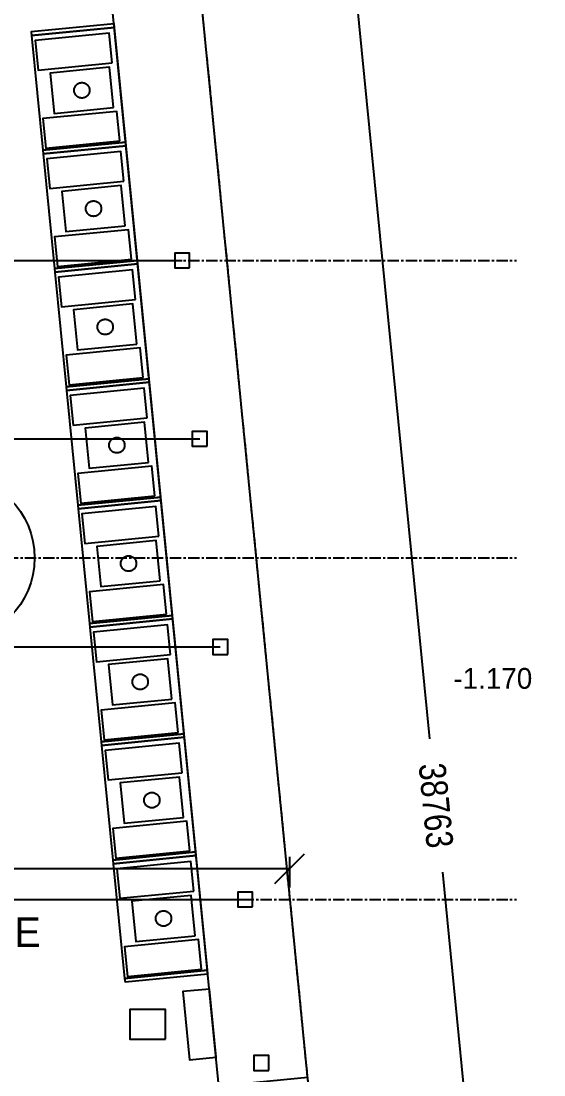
# Model space of a CAD drawing. Header units: millimetres. Extents: x -74219 to 26724, y -11313 to 45223.
# Drawn here: x 7171 to 15960, y 18399 to 36129 of the extents above; entities that cross this region are included whole.
import ezdxf
from ezdxf.enums import TextEntityAlignment as Align

# ---------------------------------------------------------------- set-up
doc = ezdxf.new("R2010")
doc.units = ezdxf.units.MM
doc.linetypes.add('CENTER', pattern=[5.08, 3.175, -0.635, 0.635, -0.635])
doc.linetypes.add('DASHDOT', pattern=[3.556, 2.54, -0.508, 0, -0.508])
for name, color, linetype in [('SMK-DIMS', 7, 'CONTINUOUS'), ('SMK-EXIST', 30, 'CONTINUOUS'), ('SMK-GRID', 8, 'CENTER'), ('SMK-LEVEL', 7, 'CONTINUOUS'), ('SMK-LOT', 1, 'DASHDOT'), ('SMK-R2-FURN', 7, 'Continuous'), ('SMK-R2-ROOF', 34, 'Continuous'), ('SMK-R2-SERV', 4, 'Continuous'), ('SMK-TEXT', 7, 'CONTINUOUS'), ('SMK-ZONE', 3, 'CONTINUOUS')]:
    doc.layers.add(name, color=color, linetype=linetype)
doc.styles.add('OpenSansCondensed-Light', font='OpenSansCondensed-Light.ttf')
doc.dimstyles.new('SMK200', dxfattribs={"dimtxt": 450, "dimasz": 300, "dimexe": 200, "dimexo": 200, "dimgap": 100, "dimtad": 1, "dimdec": 0, "dimtsz": 250, "dimcen": 2.5, "dimazin": 3, "dimtfac": 1, "dimtmove": 0, "dimatfit": 3})

# ---------------------------------------------------------------- blocks, each defined once
blk = doc.blocks.new('_OBLIQUE')
at = {"color": 0, "linetype": 'BYBLOCK'}
blk.add_line((-0.5, -0.5), (0.5, 0.5), dxfattribs=at)
blk = doc.blocks.new('*D11')
for p, q in [((0, 21550), (0, 22070)), ((11688, 21550), (11688, 22070)), ((0, 21870), (4719, 21870)), ((6969, 21870), (11688, 21870))]:
    blk.add_line(p, q)
at = {"layer": 'Defpoints'}
for p in [(0, 21870), (0, 21350), (11688, 21350)]:
    blk.add_point(p, dxfattribs=at)
at = {"layer": 'SMK-DIMS', "xscale": 500, "yscale": 500}
for p in [(0, 21870), (11688, 21870)]:
    blk.add_blockref('_OBLIQUE', p, dxfattribs=at)
at = {"layer": 'SMK-DIMS', "insert": (5844, 21870), "char_height": 450, "attachment_point": 5, "style": 'OpenSansCondensed-Light'}
blk.add_mtext('11688', dxfattribs=at)
blk = doc.blocks.new('*D14')
for p, q in [((9855, 41985), (12443, 42240)), ((12244, 42220), (14035, 24052)), ((14255, 21813), (16046, 3644)), ((13658, 3409), (16245, 3664))]:
    blk.add_line(p, q)
at = {"layer": 'Defpoints'}
for p in [(12244, 42220), (9656, 41965), (13459, 3389)]:
    blk.add_point(p, dxfattribs=at)
at = {"layer": 'SMK-DIMS', "xscale": 500, "yscale": 500, "rotation": -84.37057896927848}
for p in [(12244, 42220), (16046, 3644)]:
    blk.add_blockref('_OBLIQUE', p, dxfattribs=at)
at = {"layer": 'SMK-DIMS', "insert": (14145, 22932), "char_height": 450, "attachment_point": 5, "rotation": 275.6294, "style": 'OpenSansCondensed-Light'}
blk.add_mtext('38763', dxfattribs=at)

msp = doc.modelspace()

# ---------------------------------------------------------------- linework, layer by layer
at = {"layer": 'SMK-EXIST'}
msp.add_lwpolyline([(11991.6, 18357.5), (10494.1, 18209.8), (8708.1, 36317.6), (8685, 36527.8), (10199.9, 36470.3)], dxfattribs=at)
at = {"layer": 'SMK-GRID', "ltscale": 60}
for p, q in [((-14100, 32100), (15500, 32100)), ((-14100, 27100), (15500, 27100)), ((-14100, 21350), (15500, 21350))]:
    msp.add_line(p, q, dxfattribs=at)
at = {"layer": 'SMK-LOT', "ltscale": 50}
msp.add_lwpolyline([(-74219, 45222.9), (9656.2, 41965.1), (14057.3, -2684.6), (118.1, -6151.6), (-2408.5, -1837), (-5432.8, -1692.1), (-9138.8, -3360.4)], dxfattribs=at)
at = {"layer": 'SMK-R2-FURN'}
for points in [[(8741.9, 36022.8), (8736, 36082.5), (7342.8, 35945.2), (7348.7, 35885.5)], [(8932.2, 34092.2), (8741.9, 36022.8), (7348.7, 35885.5), (7539, 33954.9)], [(8700.3, 35425.9), (8651.2, 35923.5), (7407.3, 35800.8), (7456.3, 35303.3)], [(8724.1, 34674.6), (8657.4, 35351.3), (7662.2, 35253.2), (7728.9, 34576.5)], [(8323.2, 34963.9), (8322.5, 34951.2), (8320.7, 34938.5), (8317.6, 34926.2), (8313.3, 34914.1), (8307.8, 34902.6), (8301.2, 34891.7), (8293.6, 34881.4), (8285.1, 34872), (8275.6, 34863.4), (8265.4, 34855.8), (8254.4, 34849.2), (8242.9, 34843.8), (8230.9, 34839.5), (8218.5, 34836.4), (8205.9, 34834.5), (8193.2, 34833.9), (8180.4, 34834.5), (8167.8, 34836.4), (8155.4, 34839.5), (8143.4, 34843.8), (8131.9, 34849.2), (8120.9, 34855.8), (8110.7, 34863.4), (8101.2, 34872), (8092.7, 34881.4), (8085.1, 34891.7), (8078.5, 34902.6), (8073, 34914.1), (8068.8, 34926.2), (8065.7, 34938.5), (8063.8, 34951.2), (8063.2, 34963.9), (8063.8, 34976.6), (8065.7, 34989.3), (8068.8, 35001.6), (8073, 35013.6), (8078.5, 35025.2), (8085.1, 35036.1), (8092.7, 35046.4), (8101.2, 35055.8), (8110.7, 35064.4), (8120.9, 35072), (8131.9, 35078.5), (8143.4, 35084), (8155.4, 35088.3), (8167.8, 35091.4), (8180.4, 35093.3), (8193.2, 35093.9), (8205.9, 35093.3), (8218.5, 35091.4), (8230.9, 35088.3), (8242.9, 35084), (8254.4, 35078.5), (8265.4, 35072), (8275.6, 35064.4), (8285.1, 35055.8), (8293.6, 35046.4), (8301.2, 35036.1), (8307.8, 35025.2), (8313.3, 35013.6), (8317.6, 35001.6), (8320.7, 34989.3), (8322.5, 34976.6)], [(8829.8, 34112.2), (8780.7, 34609.8), (7536.7, 34487.2), (7585.8, 33989.6)], [(8938.1, 34032.5), (8932.2, 34092.2), (7539, 33954.9), (7544.9, 33895.1)], [(9128.4, 32101.8), (8938.1, 34032.5), (7544.9, 33895.1), (7735.2, 31964.5)], [(8896.5, 33435.5), (8847.4, 33933.1), (7603.5, 33810.5), (7652.5, 33312.9)], [(8920.3, 32684.2), (8853.6, 33360.9), (7858.4, 33262.9), (7925.1, 32586.1)], [(8519.3, 32973.5), (8518.7, 32960.8), (8516.8, 32948.2), (8513.7, 32935.8), (8509.4, 32923.8), (8504, 32912.3), (8497.4, 32901.3), (8489.8, 32891.1), (8481.3, 32881.6), (8471.8, 32873.1), (8461.6, 32865.5), (8450.6, 32858.9), (8439.1, 32853.4), (8427.1, 32849.1), (8414.7, 32846), (8402.1, 32844.2), (8389.3, 32843.5), (8376.6, 32844.2), (8364, 32846), (8351.6, 32849.1), (8339.6, 32853.4), (8328.1, 32858.9), (8317.1, 32865.5), (8306.9, 32873.1), (8297.4, 32881.6), (8288.9, 32891.1), (8281.3, 32901.3), (8274.7, 32912.3), (8269.2, 32923.8), (8264.9, 32935.8), (8261.8, 32948.2), (8260, 32960.8), (8259.3, 32973.5), (8260, 32986.3), (8261.8, 32998.9), (8264.9, 33011.3), (8269.2, 33023.3), (8274.7, 33034.8), (8281.3, 33045.8), (8288.9, 33056), (8297.4, 33065.5), (8306.9, 33074), (8317.1, 33081.6), (8328.1, 33088.2), (8339.6, 33093.6), (8351.6, 33097.9), (8364, 33101), (8376.6, 33102.9), (8389.3, 33103.5), (8402.1, 33102.9), (8414.7, 33101), (8427.1, 33097.9), (8439.1, 33093.6), (8450.6, 33088.2), (8461.6, 33081.6), (8471.8, 33074), (8481.3, 33065.5), (8489.8, 33056), (8497.4, 33045.8), (8504, 33034.8), (8509.4, 33023.3), (8513.7, 33011.3), (8516.8, 32998.9), (8518.7, 32986.3)], [(9026, 32121.9), (8976.9, 32619.5), (7732.9, 32496.9), (7782, 31999.3)], [(9134.3, 32042.1), (9128.4, 32101.8), (7735.2, 31964.5), (7741.1, 31904.8)], [(9324.6, 30111.5), (9134.3, 32042.1), (7741.1, 31904.8), (7931.4, 29974.2)], [(9092.7, 31445.2), (9043.6, 31942.8), (7799.6, 31820.1), (7848.7, 31322.5)], [(9116.5, 30693.9), (9049.8, 31370.6), (8054.6, 31272.5), (8121.3, 30595.8)], [(8715.5, 30983.2), (8714.9, 30970.4), (8713, 30957.8), (8709.9, 30945.5), (8705.6, 30933.4), (8700.2, 30921.9), (8693.6, 30911), (8686, 30900.7), (8677.5, 30891.3), (8668, 30882.7), (8657.8, 30875.1), (8646.8, 30868.5), (8635.3, 30863.1), (8623.3, 30858.8), (8610.9, 30855.7), (8598.3, 30853.8), (8585.5, 30853.2), (8572.8, 30853.8), (8560.2, 30855.7), (8547.8, 30858.8), (8535.8, 30863.1), (8524.2, 30868.5), (8513.3, 30875.1), (8503.1, 30882.7), (8493.6, 30891.3), (8485, 30900.7), (8477.4, 30911), (8470.9, 30921.9), (8465.4, 30933.4), (8461.1, 30945.5), (8458, 30957.8), (8456.2, 30970.4), (8455.5, 30983.2), (8456.2, 30995.9), (8458, 31008.5), (8461.1, 31020.9), (8465.4, 31032.9), (8470.9, 31044.5), (8477.4, 31055.4), (8485, 31065.7), (8493.6, 31075.1), (8503.1, 31083.7), (8513.3, 31091.3), (8524.2, 31097.8), (8535.8, 31103.3), (8547.8, 31107.6), (8560.2, 31110.7), (8572.8, 31112.6), (8585.5, 31113.2), (8598.3, 31112.6), (8610.9, 31110.7), (8623.3, 31107.6), (8635.3, 31103.3), (8646.8, 31097.8), (8657.8, 31091.3), (8668, 31083.7), (8677.5, 31075.1), (8686, 31065.7), (8693.6, 31055.4), (8700.2, 31044.5), (8705.6, 31032.9), (8709.9, 31020.9), (8713, 31008.5), (8714.9, 30995.9)], [(9222.1, 30131.5), (9173.1, 30629.1), (7929.1, 30506.5), (7978.2, 30008.9)], [(9330.5, 30051.8), (9324.6, 30111.5), (7931.4, 29974.2), (7937.2, 29914.4)], [(9520.8, 28121.1), (9330.5, 30051.8), (7937.2, 29914.4), (8127.5, 27983.8)], [(9288.8, 29454.8), (9239.8, 29952.4), (7995.8, 29829.8), (8044.9, 29332.2)], [(9312.7, 28703.5), (9246, 29380.2), (8250.8, 29282.1), (8317.5, 28605.4)], [(8911.7, 28992.8), (8911.1, 28980.1), (8909.2, 28967.5), (8906.1, 28955.1), (8901.8, 28943.1), (8896.4, 28931.6), (8889.8, 28920.6), (8882.2, 28910.4), (8873.6, 28900.9), (8864.2, 28892.3), (8853.9, 28884.7), (8843, 28878.2), (8831.5, 28872.7), (8819.5, 28868.4), (8807.1, 28865.3), (8794.5, 28863.5), (8781.7, 28862.8), (8769, 28863.5), (8756.4, 28865.3), (8744, 28868.4), (8732, 28872.7), (8720.4, 28878.2), (8709.5, 28884.7), (8699.2, 28892.3), (8689.8, 28900.9), (8681.2, 28910.4), (8673.6, 28920.6), (8667.1, 28931.6), (8661.6, 28943.1), (8657.3, 28955.1), (8654.2, 28967.5), (8652.3, 28980.1), (8651.7, 28992.8), (8652.3, 29005.6), (8654.2, 29018.2), (8657.3, 29030.6), (8661.6, 29042.6), (8667.1, 29054.1), (8673.6, 29065.1), (8681.2, 29075.3), (8689.8, 29084.8), (8699.2, 29093.3), (8709.5, 29100.9), (8720.4, 29107.5), (8732, 29112.9), (8744, 29117.2), (8756.4, 29120.3), (8769, 29122.2), (8781.7, 29122.8), (8794.5, 29122.2), (8807.1, 29120.3), (8819.5, 29117.2), (8831.5, 29112.9), (8843, 29107.5), (8853.9, 29100.9), (8864.2, 29093.3), (8873.6, 29084.8), (8882.2, 29075.3), (8889.8, 29065.1), (8896.4, 29054.1), (8901.8, 29042.6), (8906.1, 29030.6), (8909.2, 29018.2), (8911.1, 29005.6)], [(9418.3, 28141.2), (9369.3, 28638.8), (8125.3, 28516.1), (8174.4, 28018.6)], [(9526.7, 28061.4), (9520.8, 28121.1), (8127.5, 27983.8), (8133.4, 27924.1)], [(9717, 26130.8), (9526.7, 28061.4), (8133.4, 27924.1), (8323.7, 25993.4)], [(9485, 27464.5), (9436, 27962), (8192, 27839.4), (8241.1, 27341.8)], [(9508.8, 26713.2), (9442.1, 27389.9), (8447, 27291.8), (8513.7, 26615.1)], [(9107.9, 27002.5), (9107.3, 26989.7), (9105.4, 26977.1), (9102.3, 26964.7), (9098, 26952.7), (9092.6, 26941.2), (9086, 26930.3), (9078.4, 26920), (9069.8, 26910.6), (9060.4, 26902), (9050.1, 26894.4), (9039.2, 26887.8), (9027.7, 26882.4), (9015.6, 26878.1), (9003.3, 26875), (8990.6, 26873.1), (8977.9, 26872.5), (8965.2, 26873.1), (8952.5, 26875), (8940.2, 26878.1), (8928.2, 26882.4), (8916.6, 26887.8), (8905.7, 26894.4), (8895.4, 26902), (8886, 26910.6), (8877.4, 26920), (8869.8, 26930.3), (8863.3, 26941.2), (8857.8, 26952.7), (8853.5, 26964.7), (8850.4, 26977.1), (8848.5, 26989.7), (8847.9, 27002.5), (8848.5, 27015.2), (8850.4, 27027.8), (8853.5, 27040.2), (8857.8, 27052.2), (8863.3, 27063.8), (8869.8, 27074.7), (8877.4, 27085), (8886, 27094.4), (8895.4, 27103), (8905.7, 27110.6), (8916.6, 27117.1), (8928.2, 27122.6), (8940.2, 27126.9), (8952.5, 27130), (8965.2, 27131.9), (8977.9, 27132.5), (8990.6, 27131.9), (9003.3, 27130), (9015.6, 27126.9), (9027.7, 27122.6), (9039.2, 27117.1), (9050.1, 27110.6), (9060.4, 27103), (9069.8, 27094.4), (9078.4, 27085), (9086, 27074.7), (9092.6, 27063.8), (9098, 27052.2), (9102.3, 27040.2), (9105.4, 27027.8), (9107.3, 27015.2)], [(9614.5, 26150.8), (9565.5, 26648.4), (8321.5, 26525.8), (8370.5, 26028.2)], [(9722.9, 26071.1), (9717, 26130.8), (8323.7, 25993.4), (8329.6, 25933.7)], [(9913.2, 24140.4), (9722.9, 26071.1), (8329.6, 25933.7), (8519.9, 24003.1)], [(9681.2, 25474.1), (9632.2, 25971.7), (8388.2, 25849.1), (8437.3, 25351.5)], [(9705, 24722.8), (9638.3, 25399.5), (8643.2, 25301.4), (8709.9, 24624.7)], [(9304.1, 25012.1), (9303.5, 24999.4), (9301.6, 24986.8), (9298.5, 24974.4), (9294.2, 24962.4), (9288.7, 24950.8), (9282.2, 24939.9), (9274.6, 24929.7), (9266, 24920.2), (9256.6, 24911.6), (9246.3, 24904), (9235.4, 24897.5), (9223.8, 24892), (9211.8, 24887.7), (9199.5, 24884.6), (9186.8, 24882.8), (9174.1, 24882.1), (9161.4, 24882.8), (9148.7, 24884.6), (9136.4, 24887.7), (9124.3, 24892), (9112.8, 24897.5), (9101.9, 24904), (9091.6, 24911.6), (9082.2, 24920.2), (9073.6, 24929.7), (9066, 24939.9), (9059.4, 24950.8), (9054, 24962.4), (9049.7, 24974.4), (9046.6, 24986.8), (9044.7, 24999.4), (9044.1, 25012.1), (9044.7, 25024.9), (9046.6, 25037.5), (9049.7, 25049.9), (9054, 25061.9), (9059.4, 25073.4), (9066, 25084.3), (9073.6, 25094.6), (9082.2, 25104), (9091.6, 25112.6), (9101.9, 25120.2), (9112.8, 25126.8), (9124.3, 25132.2), (9136.4, 25136.5), (9148.7, 25139.6), (9161.4, 25141.5), (9174.1, 25142.1), (9186.8, 25141.5), (9199.5, 25139.6), (9211.8, 25136.5), (9223.8, 25132.2), (9235.4, 25126.8), (9246.3, 25120.2), (9256.6, 25112.6), (9266, 25104), (9274.6, 25094.6), (9282.2, 25084.3), (9288.7, 25073.4), (9294.2, 25061.9), (9298.5, 25049.9), (9301.6, 25037.5), (9303.5, 25024.9)], [(9810.7, 24160.5), (9761.7, 24658.1), (8517.7, 24535.4), (8566.7, 24037.8)], [(9919.1, 24080.7), (9913.2, 24140.4), (8519.9, 24003.1), (8525.8, 23943.4)], [(10109.4, 22150.1), (9919.1, 24080.7), (8525.8, 23943.4), (8716.1, 22012.7)], [(9877.4, 23483.7), (9828.4, 23981.3), (8584.4, 23858.7), (8633.4, 23361.1)], [(9901.2, 22732.5), (9834.5, 23409.2), (8839.3, 23311.1), (8906, 22634.4)], [(9500.3, 23021.8), (9499.7, 23009), (9497.8, 22996.4), (9494.7, 22984), (9490.4, 22972), (9484.9, 22960.5), (9478.4, 22949.5), (9470.8, 22939.3), (9462.2, 22929.8), (9452.8, 22921.3), (9442.5, 22913.7), (9431.6, 22907.1), (9420, 22901.7), (9408, 22897.4), (9395.6, 22894.3), (9383, 22892.4), (9370.3, 22891.8), (9357.5, 22892.4), (9344.9, 22894.3), (9332.5, 22897.4), (9320.5, 22901.7), (9309, 22907.1), (9298.1, 22913.7), (9287.8, 22921.3), (9278.4, 22929.8), (9269.8, 22939.3), (9262.2, 22949.5), (9255.6, 22960.5), (9250.2, 22972), (9245.9, 22984), (9242.8, 22996.4), (9240.9, 23009), (9240.3, 23021.8), (9240.9, 23034.5), (9242.8, 23047.1), (9245.9, 23059.5), (9250.2, 23071.5), (9255.6, 23083.1), (9262.2, 23094), (9269.8, 23104.2), (9278.4, 23113.7), (9287.8, 23122.3), (9298.1, 23129.9), (9309, 23136.4), (9320.5, 23141.9), (9332.5, 23146.2), (9344.9, 23149.3), (9357.5, 23151.1), (9370.3, 23151.8), (9383, 23151.1), (9395.6, 23149.3), (9408, 23146.2), (9420, 23141.9), (9431.6, 23136.4), (9442.5, 23129.9), (9452.8, 23122.3), (9462.2, 23113.7), (9470.8, 23104.2), (9478.4, 23094), (9484.9, 23083.1), (9490.4, 23071.5), (9494.7, 23059.5), (9497.8, 23047.1), (9499.7, 23034.5)], [(10006.9, 22170.1), (9957.8, 22667.7), (8713.9, 22545.1), (8762.9, 22047.5)], [(10115.2, 22090.4), (10109.4, 22150.1), (8716.1, 22012.7), (8722, 21953)], [(10305.5, 20159.7), (10115.2, 22090.4), (8722, 21953), (8912.3, 20022.4)], [(10073.6, 21493.4), (10024.6, 21991), (8780.6, 21868.4), (8829.6, 21370.8)], [(10097.4, 20742.1), (10030.7, 21418.8), (9035.5, 21320.7), (9102.2, 20644)], [(9696.5, 21031.4), (9695.8, 21018.7), (9694, 21006.1), (9690.9, 20993.7), (9686.6, 20981.7), (9681.1, 20970.1), (9674.6, 20959.2), (9667, 20948.9), (9658.4, 20939.5), (9648.9, 20930.9), (9638.7, 20923.3), (9627.8, 20916.8), (9616.2, 20911.3), (9604.2, 20907), (9591.8, 20903.9), (9579.2, 20902), (9566.5, 20901.4), (9553.7, 20902), (9541.1, 20903.9), (9528.7, 20907), (9516.7, 20911.3), (9505.2, 20916.8), (9494.2, 20923.3), (9484, 20930.9), (9474.5, 20939.5), (9466, 20948.9), (9458.4, 20959.2), (9451.8, 20970.1), (9446.4, 20981.7), (9442.1, 20993.7), (9439, 21006.1), (9437.1, 21018.7), (9436.5, 21031.4), (9437.1, 21044.2), (9439, 21056.8), (9442.1, 21069.2), (9446.4, 21081.2), (9451.8, 21092.7), (9458.4, 21103.6), (9466, 21113.9), (9474.5, 21123.3), (9484, 21131.9), (9494.2, 21139.5), (9505.2, 21146.1), (9516.7, 21151.5), (9528.7, 21155.8), (9541.1, 21158.9), (9553.7, 21160.8), (9566.5, 21161.4), (9579.2, 21160.8), (9591.8, 21158.9), (9604.2, 21155.8), (9616.2, 21151.5), (9627.8, 21146.1), (9638.7, 21139.5), (9648.9, 21131.9), (9658.4, 21123.3), (9667, 21113.9), (9674.6, 21103.6), (9681.1, 21092.7), (9686.6, 21081.2), (9690.9, 21069.2), (9694, 21056.8), (9695.8, 21044.2)], [(10203.1, 20179.8), (10154, 20677.3), (8910.1, 20554.7), (8959.1, 20057.1)], [(10311.4, 20100), (10305.5, 20159.7), (8912.3, 20022.4), (8918.2, 19962.7)]]:
    msp.add_lwpolyline(points, close=True, dxfattribs=at)
at = {"layer": 'SMK-R2-ROOF'}
for p, q in [((0, 32100), (9878.6, 32100)), ((0, 29100), (10174.3, 29100)), ((0, 25600), (10519.3, 25600)), ((0, 21350), (10938.2, 21350))]:
    msp.add_line(p, q, dxfattribs=at)
for points in [[(10003.6, 31975), (10003.6, 32225), (9753.6, 32225), (9753.6, 31975)], [(10299.3, 28975), (10299.3, 29225), (10049.3, 29225), (10049.3, 28975)], [(10644.3, 25475), (10644.3, 25725), (10394.3, 25725), (10394.3, 25475)], [(11063.2, 21225), (11063.2, 21475), (10813.2, 21475), (10813.2, 21225)], [(11334.3, 18475), (11334.3, 18725), (11084.3, 18725), (11084.3, 18475)]]:
    msp.add_lwpolyline(points, close=True, dxfattribs=at)
msp.add_circle((5999, 27097), 1400, dxfattribs=at)
at = {"layer": 'SMK-R2-SERV'}
for points in [[(10449.4, 18700), (10336.6, 19844.5), (9888.8, 19800.3), (10001.6, 18655.9)], [(9600, 19000), (9600, 19500), (9000, 19500), (9000, 19000)]]:
    msp.add_lwpolyline(points, close=True, dxfattribs=at)
at = {"layer": 'SMK-ZONE'}
msp.add_lwpolyline([(0, 42340.2), (9656.2, 41965.1), (13458.6, 3389.2), (-167.5, 0), (-7250, 0), (-7250, 4100), (0, 4100)], close=True, dxfattribs=at)

# ---------------------------------------------------------------- texts
at = {"layer": 'SMK-LEVEL'}
msp.add_text('-1.170', height=350, dxfattribs=at).set_placement((14437.6, 24895.6))
at = {"layer": 'SMK-TEXT'}
msp.add_text('DESIGN ZONE', height=500, dxfattribs=at).set_placement((5200, 20800), align=Align.MIDDLE_CENTER)

# ---------------------------------------------------------------- dimensions: what is measured, and where the dimension line sits
at = {"layer": 'SMK-DIMS'}
dim = msp.add_linear_dim(base=(12243.7, 42220.1), p1=(9656.2, 41965.1), p2=(13458.6, 3389.2), angle=275.62942, dimstyle='SMK200', dxfattribs=at)
dim.commit()
dim.dimension.update_dxf_attribs({"geometry": '*D14', "text_midpoint": (14144.9, 22932.2)})
dim = msp.add_linear_dim(base=(0, 21870), p1=(0, 21350), p2=(11688, 21350), dimstyle='SMK200', dxfattribs=at)
dim.commit()
dim.dimension.update_dxf_attribs({"geometry": '*D11', "text_midpoint": (5844, 21870)})

doc.saveas('drawing.dxf')
